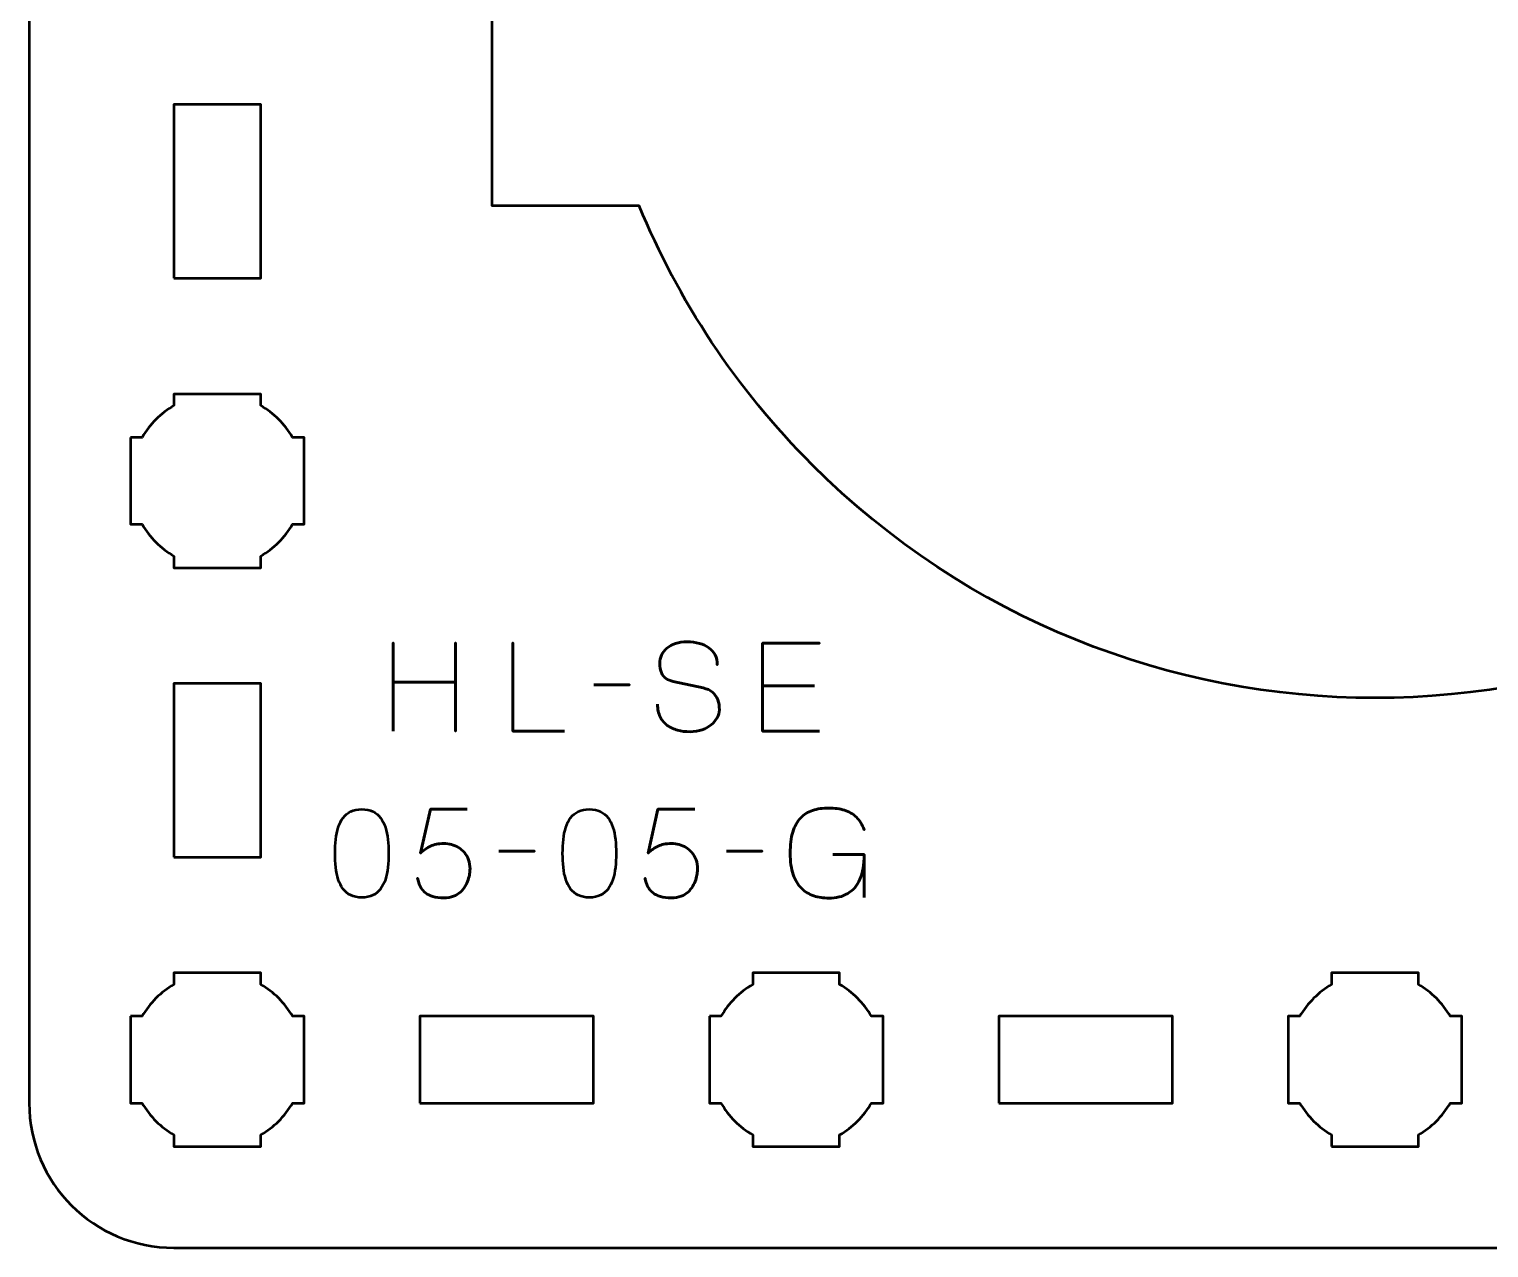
# Model space of a CAD drawing. Header units: centimetres. Extents: x -37.2 to 16.2, y -19.5 to -9.8.
# Drawn here: x -3.15 to 1.89, y -19.5 to -15.29 of the extents above; entities that cross this region are included whole.
import ezdxf

# ---------------------------------------------------------------- set-up
doc = ezdxf.new("R2010")
doc.units = ezdxf.units.CM
doc.header["$MEASUREMENT"] = 0
doc.layers.add('Layer 1', color=7, linetype='Continuous')

msp = doc.modelspace()

# ---------------------------------------------------------------- linework, layer by layer
at = {"layer": 'Layer 1', "lineweight": 53}
for points in [[(-2.64999, -16.15), (-2.34999, -16.15), (-2.34999, -15.55), (-2.64999, -15.55), (-2.64999, -16.15)], [(-2.64999, -18.15), (-2.34999, -18.15), (-2.34999, -17.55), (-2.64999, -17.55), (-2.64999, -18.15)], [(-1.79999, -19), (-1.19999, -19), (-1.19999, -18.7), (-1.79999, -18.7), (-1.79999, -19)], [(0.20001, -19), (0.80001, -19), (0.80001, -18.7), (0.20001, -18.7), (0.20001, -19)]]:
    msp.add_lwpolyline(points, close=True, dxfattribs=at)
at = {"layer": 'Layer 1', "color": 3, "lineweight": 53}
for points, knots in [([(-3.14999, -19), (-3.14999, -19), (-3.14999, -10.7), (-3.14999, -10.7), (-3.14999, -10.7), (-3.14999, -10.42391), (-2.92608, -10.2), (-2.64999, -10.2), (-2.64999, -10.2), (-2.64999, -10.2), (5.65001, -10.2), (5.65001, -10.2), (5.65001, -10.2), (5.9261, -10.2), (6.15001, -10.42391), (6.15001, -10.7), (6.15001, -10.7), (6.15001, -10.7), (6.15001, -19), (6.15001, -19), (6.15001, -19), (6.15001, -19.27609), (5.9261, -19.5), (5.65001, -19.5), (5.65001, -19.5), (5.65001, -19.5), (-2.64999, -19.5), (-2.64999, -19.5), (-2.64999, -19.5), (-2.92608, -19.5), (-3.14999, -19.27609), (-3.14999, -19)], [0, 0, 0, 0, 0.125, 0.125, 0.125, 0.125, 0.25, 0.25, 0.25, 0.25, 0.375, 0.375, 0.375, 0.375, 0.5, 0.5, 0.5, 0.5, 0.625, 0.625, 0.625, 0.625, 0.75, 0.75, 0.75, 0.75, 0.875, 0.875, 0.875, 0.875, 1, 1, 1, 1]), ([(-1.04232, -13.80003), (-1.04232, -13.80003), (-1.54995, -13.80003), (-1.54995, -13.80003), (-1.54995, -13.80003), (-1.54995, -13.80003), (-1.54995, -14.75005), (-1.54995, -14.75005), (-1.54995, -14.75005), (-1.54995, -14.75005), (-1.85, -14.75005), (-1.85, -14.75005), (-1.85, -14.75005), (-1.90521, -14.75005), (-1.95, -14.79484), (-1.95, -14.85005), (-1.95, -14.85005), (-1.95, -14.90526), (-1.90521, -14.95005), (-1.85, -14.95005), (-1.85, -14.95005), (-1.85, -14.95005), (-1.54995, -14.95005), (-1.54995, -14.95005), (-1.54995, -14.95005), (-1.54995, -14.95005), (-1.54995, -15.90002), (-1.54995, -15.90002), (-1.54995, -15.90002), (-1.54995, -15.90002), (-1.04232, -15.90002), (-1.04232, -15.90002), (-1.04232, -15.90002), (-0.90814, -16.22541), (-0.70899, -16.53032), (-0.44462, -16.79469), (-0.44462, -16.79469), (0.62918, -17.86848), (2.37084, -17.86848), (3.44464, -16.79469), (3.44464, -16.79469), (4.51847, -15.72086), (4.51847, -13.9792), (3.44467, -12.9054), (3.44467, -12.9054), (2.37084, -11.83158), (0.62918, -11.83158), (-0.44464, -12.9054), (-0.44464, -12.9054), (-0.709, -13.16976), (-0.90813, -13.47464), (-1.04232, -13.80003)], [0, 0, 0, 0, 0.0769231, 0.0769231, 0.0769231, 0.0769231, 0.1538462, 0.1538462, 0.1538462, 0.1538462, 0.2307692, 0.2307692, 0.2307692, 0.2307692, 0.3076923, 0.3076923, 0.3076923, 0.3076923, 0.3846154, 0.3846154, 0.3846154, 0.3846154, 0.4615385, 0.4615385, 0.4615385, 0.4615385, 0.5384615, 0.5384615, 0.5384615, 0.5384615, 0.6153846, 0.6153846, 0.6153846, 0.6153846, 0.6923077, 0.6923077, 0.6923077, 0.6923077, 0.7692308, 0.7692308, 0.7692308, 0.7692308, 0.8461538, 0.8461538, 0.8461538, 0.8461538, 0.9230769, 0.9230769, 0.9230769, 0.9230769, 1, 1, 1, 1])]:
    msp.add_open_spline(points, degree=3, knots=knots, dxfattribs=at)
at = {"layer": 'Layer 1', "lineweight": 53}
for points in [[(-2.79999, -16.7), (-2.79999, -16.7), (-2.75984, -16.7), (-2.75984, -16.7), (-2.75984, -16.7), (-2.73349, -16.65447), (-2.69552, -16.6165), (-2.64999, -16.59015), (-2.64999, -16.59015), (-2.64999, -16.59015), (-2.64999, -16.55), (-2.64999, -16.55), (-2.64999, -16.55), (-2.64999, -16.55), (-2.49999, -16.55), (-2.49999, -16.55), (-2.49999, -16.55), (-2.49999, -16.55), (-2.34999, -16.55), (-2.34999, -16.55), (-2.34999, -16.55), (-2.34999, -16.55), (-2.34999, -16.59015), (-2.34999, -16.59015), (-2.34999, -16.59015), (-2.30446, -16.6165), (-2.26649, -16.65447), (-2.24014, -16.7), (-2.24014, -16.7), (-2.24014, -16.7), (-2.19999, -16.7), (-2.19999, -16.7), (-2.19999, -16.7), (-2.19999, -16.7), (-2.19999, -16.85), (-2.19999, -16.85), (-2.19999, -16.85), (-2.19999, -16.85), (-2.19999, -17), (-2.19999, -17), (-2.19999, -17), (-2.19999, -17), (-2.24014, -17), (-2.24014, -17), (-2.24014, -17), (-2.26649, -17.04553), (-2.30446, -17.0835), (-2.34999, -17.10985), (-2.34999, -17.10985), (-2.34999, -17.10985), (-2.34999, -17.15), (-2.34999, -17.15), (-2.34999, -17.15), (-2.34999, -17.15), (-2.49999, -17.15), (-2.49999, -17.15), (-2.49999, -17.15), (-2.49999, -17.15), (-2.64999, -17.15), (-2.64999, -17.15), (-2.64999, -17.15), (-2.64999, -17.15), (-2.64999, -17.10985), (-2.64999, -17.10985), (-2.64999, -17.10985), (-2.69552, -17.0835), (-2.73349, -17.04553), (-2.75984, -17), (-2.75984, -17), (-2.75984, -17), (-2.79999, -17), (-2.79999, -17), (-2.79999, -17), (-2.79999, -17), (-2.79999, -16.85), (-2.79999, -16.85), (-2.79999, -16.85), (-2.79999, -16.85), (-2.79999, -16.7), (-2.79999, -16.7)], [(-2.79999, -18.7), (-2.79999, -18.7), (-2.75984, -18.7), (-2.75984, -18.7), (-2.75984, -18.7), (-2.73349, -18.65447), (-2.69552, -18.6165), (-2.64999, -18.59015), (-2.64999, -18.59015), (-2.64999, -18.59015), (-2.64999, -18.55), (-2.64999, -18.55), (-2.64999, -18.55), (-2.64999, -18.55), (-2.49999, -18.55), (-2.49999, -18.55), (-2.49999, -18.55), (-2.49999, -18.55), (-2.34999, -18.55), (-2.34999, -18.55), (-2.34999, -18.55), (-2.34999, -18.55), (-2.34999, -18.59015), (-2.34999, -18.59015), (-2.34999, -18.59015), (-2.30446, -18.6165), (-2.26649, -18.65447), (-2.24014, -18.7), (-2.24014, -18.7), (-2.24014, -18.7), (-2.19999, -18.7), (-2.19999, -18.7), (-2.19999, -18.7), (-2.19999, -18.7), (-2.19999, -18.85), (-2.19999, -18.85), (-2.19999, -18.85), (-2.19999, -18.85), (-2.19999, -19), (-2.19999, -19), (-2.19999, -19), (-2.19999, -19), (-2.24014, -19), (-2.24014, -19), (-2.24014, -19), (-2.26649, -19.04553), (-2.30446, -19.0835), (-2.34999, -19.10985), (-2.34999, -19.10985), (-2.34999, -19.10985), (-2.34999, -19.15), (-2.34999, -19.15), (-2.34999, -19.15), (-2.34999, -19.15), (-2.49999, -19.15), (-2.49999, -19.15), (-2.49999, -19.15), (-2.49999, -19.15), (-2.64999, -19.15), (-2.64999, -19.15), (-2.64999, -19.15), (-2.64999, -19.15), (-2.64999, -19.10985), (-2.64999, -19.10985), (-2.64999, -19.10985), (-2.69552, -19.0835), (-2.73349, -19.04553), (-2.75984, -19), (-2.75984, -19), (-2.75984, -19), (-2.79999, -19), (-2.79999, -19), (-2.79999, -19), (-2.79999, -19), (-2.79999, -18.85), (-2.79999, -18.85), (-2.79999, -18.85), (-2.79999, -18.85), (-2.79999, -18.7), (-2.79999, -18.7)], [(-0.79999, -18.7), (-0.79999, -18.7), (-0.75984, -18.7), (-0.75984, -18.7), (-0.75984, -18.7), (-0.73349, -18.65447), (-0.69552, -18.6165), (-0.64999, -18.59015), (-0.64999, -18.59015), (-0.64999, -18.59015), (-0.64999, -18.55), (-0.64999, -18.55), (-0.64999, -18.55), (-0.64999, -18.55), (-0.49999, -18.55), (-0.49999, -18.55), (-0.49999, -18.55), (-0.49999, -18.55), (-0.34999, -18.55), (-0.34999, -18.55), (-0.34999, -18.55), (-0.34999, -18.55), (-0.34999, -18.59015), (-0.34999, -18.59015), (-0.34999, -18.59015), (-0.30446, -18.6165), (-0.26649, -18.65447), (-0.24014, -18.7), (-0.24014, -18.7), (-0.24014, -18.7), (-0.19999, -18.7), (-0.19999, -18.7), (-0.19999, -18.7), (-0.19999, -18.7), (-0.19999, -18.85), (-0.19999, -18.85), (-0.19999, -18.85), (-0.19999, -18.85), (-0.19999, -19), (-0.19999, -19), (-0.19999, -19), (-0.19999, -19), (-0.24014, -19), (-0.24014, -19), (-0.24014, -19), (-0.26649, -19.04553), (-0.30446, -19.0835), (-0.34999, -19.10985), (-0.34999, -19.10985), (-0.34999, -19.10985), (-0.34999, -19.15), (-0.34999, -19.15), (-0.34999, -19.15), (-0.34999, -19.15), (-0.49999, -19.15), (-0.49999, -19.15), (-0.49999, -19.15), (-0.49999, -19.15), (-0.64999, -19.15), (-0.64999, -19.15), (-0.64999, -19.15), (-0.64999, -19.15), (-0.64999, -19.10985), (-0.64999, -19.10985), (-0.64999, -19.10985), (-0.69552, -19.0835), (-0.73349, -19.04553), (-0.75984, -19), (-0.75984, -19), (-0.75984, -19), (-0.79999, -19), (-0.79999, -19), (-0.79999, -19), (-0.79999, -19), (-0.79999, -18.85), (-0.79999, -18.85), (-0.79999, -18.85), (-0.79999, -18.85), (-0.79999, -18.7), (-0.79999, -18.7)], [(1.34998, -19.15003), (1.34998, -19.15003), (1.34998, -19.10988), (1.34998, -19.10988), (1.34998, -19.10988), (1.30445, -19.08353), (1.26648, -19.04556), (1.24013, -19.00003), (1.24013, -19.00003), (1.24013, -19.00003), (1.19998, -19.00003), (1.19998, -19.00003), (1.19998, -19.00003), (1.19998, -19.00003), (1.19998, -18.85003), (1.19998, -18.85003), (1.19998, -18.85003), (1.19998, -18.85003), (1.19998, -18.70003), (1.19998, -18.70003), (1.19998, -18.70003), (1.19998, -18.70003), (1.24013, -18.70003), (1.24013, -18.70003), (1.24013, -18.70003), (1.26648, -18.6545), (1.30445, -18.61653), (1.34998, -18.59018), (1.34998, -18.59018), (1.34998, -18.59018), (1.34998, -18.55003), (1.34998, -18.55003), (1.34998, -18.55003), (1.34998, -18.55003), (1.49998, -18.55003), (1.49998, -18.55003), (1.49998, -18.55003), (1.49998, -18.55003), (1.64998, -18.55003), (1.64998, -18.55003), (1.64998, -18.55003), (1.64998, -18.55003), (1.64998, -18.59018), (1.64998, -18.59018), (1.64998, -18.59018), (1.69551, -18.61653), (1.73348, -18.6545), (1.75983, -18.70003), (1.75983, -18.70003), (1.75983, -18.70003), (1.79998, -18.70003), (1.79998, -18.70003), (1.79998, -18.70003), (1.79998, -18.70003), (1.79998, -18.85003), (1.79998, -18.85003), (1.79998, -18.85003), (1.79998, -18.85003), (1.79998, -19.00003), (1.79998, -19.00003), (1.79998, -19.00003), (1.79998, -19.00003), (1.75983, -19.00003), (1.75983, -19.00003), (1.75983, -19.00003), (1.73348, -19.04556), (1.69551, -19.08353), (1.64998, -19.10988), (1.64998, -19.10988), (1.64998, -19.10988), (1.64998, -19.15003), (1.64998, -19.15003), (1.64998, -19.15003), (1.64998, -19.15003), (1.49998, -19.15003), (1.49998, -19.15003), (1.49998, -19.15003), (1.49998, -19.15003), (1.34998, -19.15003), (1.34998, -19.15003)]]:
    msp.add_open_spline(points, degree=3, knots=[0, 0, 0, 0, 0.05, 0.05, 0.05, 0.05, 0.1, 0.1, 0.1, 0.1, 0.15, 0.15, 0.15, 0.15, 0.2, 0.2, 0.2, 0.2, 0.25, 0.25, 0.25, 0.25, 0.3, 0.3, 0.3, 0.3, 0.35, 0.35, 0.35, 0.35, 0.4, 0.4, 0.4, 0.4, 0.45, 0.45, 0.45, 0.45, 0.5, 0.5, 0.5, 0.5, 0.55, 0.55, 0.55, 0.55, 0.6, 0.6, 0.6, 0.6, 0.65, 0.65, 0.65, 0.65, 0.7, 0.7, 0.7, 0.7, 0.75, 0.75, 0.75, 0.75, 0.8, 0.8, 0.8, 0.8, 0.85, 0.85, 0.85, 0.85, 0.9, 0.9, 0.9, 0.9, 0.95, 0.95, 0.95, 0.95, 1, 1, 1, 1], dxfattribs=at)
at = {"layer": 'Layer 1', "color": 5, "lineweight": 53}
for points, knots in [([(-1.89238, -17.71432), (-1.89238, -17.71432), (-1.89238, -17.54541), (-1.89238, -17.54541), (-1.89238, -17.54541), (-1.89238, -17.54541), (-1.67691, -17.54541), (-1.67691, -17.54541), (-1.67691, -17.54541), (-1.67691, -17.54541), (-1.67691, -17.71432), (-1.67691, -17.71432), (-1.67691, -17.71432), (-1.67691, -17.71432), (-1.67691, -17.40952), (-1.67691, -17.40952), (-1.67691, -17.40952), (-1.67691, -17.40952), (-1.67691, -17.54541), (-1.67691, -17.54541), (-1.67691, -17.54541), (-1.67691, -17.54541), (-1.89238, -17.54541), (-1.89238, -17.54541), (-1.89238, -17.54541), (-1.89238, -17.54541), (-1.89238, -17.40952), (-1.89238, -17.40952), (-1.89238, -17.40952), (-1.89238, -17.40952), (-1.89238, -17.71432), (-1.89238, -17.71432)], [0, 0, 0, 0, 0.125, 0.125, 0.125, 0.125, 0.25, 0.25, 0.25, 0.25, 0.375, 0.375, 0.375, 0.375, 0.5, 0.5, 0.5, 0.5, 0.625, 0.625, 0.625, 0.625, 0.75, 0.75, 0.75, 0.75, 0.875, 0.875, 0.875, 0.875, 1, 1, 1, 1]), ([(-1.30099, -17.71432), (-1.30099, -17.71432), (-1.47921, -17.71432), (-1.47921, -17.71432), (-1.47921, -17.71432), (-1.47921, -17.71432), (-1.47921, -17.4091), (-1.47921, -17.4091), (-1.47921, -17.4091), (-1.47921, -17.4091), (-1.47921, -17.71432), (-1.47921, -17.71432), (-1.47921, -17.71432), (-1.47921, -17.71432), (-1.30099, -17.71432), (-1.30099, -17.71432)], [0, 0, 0, 0, 0.25, 0.25, 0.25, 0.25, 0.5, 0.5, 0.5, 0.5, 0.75, 0.75, 0.75, 0.75, 1, 1, 1, 1]), ([(-0.97884, -17.62203), (-0.9787, -17.6389), (-0.97574, -17.65336), (-0.96981, -17.66543), (-0.96981, -17.66543), (-0.96395, -17.67742), (-0.95577, -17.68723), (-0.94547, -17.69485), (-0.94547, -17.69485), (-0.9351, -17.7024), (-0.92317, -17.70797), (-0.9097, -17.71157), (-0.9097, -17.71157), (-0.89629, -17.7151), (-0.8819, -17.71686), (-0.86666, -17.71686), (-0.86666, -17.71686), (-0.85128, -17.71679), (-0.83745, -17.71453), (-0.8251, -17.71023), (-0.8251, -17.71023), (-0.81282, -17.70592), (-0.80231, -17.70014), (-0.79349, -17.69287), (-0.79349, -17.69287), (-0.78474, -17.6856), (-0.77797, -17.67749), (-0.77317, -17.66846), (-0.77317, -17.66846), (-0.76837, -17.65943), (-0.76583, -17.65019), (-0.76548, -17.64066), (-0.76548, -17.64066), (-0.76506, -17.62817), (-0.76689, -17.61674), (-0.77091, -17.60644), (-0.77091, -17.60644), (-0.77494, -17.59614), (-0.78115, -17.58753), (-0.78954, -17.58048), (-0.78954, -17.58048), (-0.79787, -17.57342), (-0.80838, -17.56848), (-0.82094, -17.56573), (-0.82094, -17.56573), (-0.82094, -17.56573), (-0.92465, -17.54329), (-0.92465, -17.54329), (-0.92465, -17.54329), (-0.93439, -17.54125), (-0.94279, -17.53779), (-0.9497, -17.53299), (-0.9497, -17.53299), (-0.95662, -17.52813), (-0.96198, -17.52142), (-0.96565, -17.51281), (-0.96565, -17.51281), (-0.96932, -17.50428), (-0.97122, -17.49341), (-0.97122, -17.48022), (-0.97122, -17.48022), (-0.97122, -17.4702), (-0.96917, -17.46075), (-0.96501, -17.45186), (-0.96501, -17.45186), (-0.96092, -17.44297), (-0.95485, -17.43513), (-0.94688, -17.42822), (-0.94688, -17.42822), (-0.93891, -17.42138), (-0.92903, -17.41601), (-0.91732, -17.41213), (-0.91732, -17.41213), (-0.90553, -17.40818), (-0.89206, -17.40621), (-0.87682, -17.40614), (-0.87682, -17.40614), (-0.86151, -17.40614), (-0.84747, -17.4079), (-0.83463, -17.41143), (-0.83463, -17.41143), (-0.82186, -17.41496), (-0.81078, -17.42004), (-0.80147, -17.42681), (-0.80147, -17.42681), (-0.79215, -17.43358), (-0.78496, -17.44191), (-0.78002, -17.45164), (-0.78002, -17.45164), (-0.77508, -17.46145), (-0.77275, -17.47267), (-0.7731, -17.4853), (-0.7731, -17.4853), (-0.77275, -17.47267), (-0.77508, -17.46145), (-0.78002, -17.45164), (-0.78002, -17.45164), (-0.78496, -17.44191), (-0.79215, -17.43358), (-0.80147, -17.42681), (-0.80147, -17.42681), (-0.81078, -17.42004), (-0.82186, -17.41496), (-0.83463, -17.41143), (-0.83463, -17.41143), (-0.84747, -17.4079), (-0.86151, -17.40614), (-0.87682, -17.40614), (-0.87682, -17.40614), (-0.89206, -17.40621), (-0.90553, -17.40818), (-0.91732, -17.41213), (-0.91732, -17.41213), (-0.92903, -17.41601), (-0.93891, -17.42138), (-0.94688, -17.42822), (-0.94688, -17.42822), (-0.95485, -17.43513), (-0.96092, -17.44297), (-0.96501, -17.45186), (-0.96501, -17.45186), (-0.96917, -17.46075), (-0.97122, -17.4702), (-0.97122, -17.48022), (-0.97122, -17.48022), (-0.97122, -17.49341), (-0.96939, -17.50428), (-0.96586, -17.51274), (-0.96586, -17.51274), (-0.96226, -17.52128), (-0.95697, -17.52791), (-0.95005, -17.53278), (-0.95005, -17.53278), (-0.94314, -17.53758), (-0.93467, -17.54111), (-0.92465, -17.54329), (-0.92465, -17.54329), (-0.92465, -17.54329), (-0.82094, -17.56573), (-0.82094, -17.56573), (-0.82094, -17.56573), (-0.8081, -17.56848), (-0.79751, -17.57342), (-0.78919, -17.58048), (-0.78919, -17.58048), (-0.78079, -17.58753), (-0.77465, -17.59614), (-0.7707, -17.60644), (-0.7707, -17.60644), (-0.76682, -17.61674), (-0.76506, -17.62817), (-0.76548, -17.64066), (-0.76548, -17.64066), (-0.76583, -17.65019), (-0.76837, -17.65943), (-0.77317, -17.66846), (-0.77317, -17.66846), (-0.77797, -17.67749), (-0.78474, -17.6856), (-0.79349, -17.69287), (-0.79349, -17.69287), (-0.80231, -17.70014), (-0.81282, -17.70592), (-0.8251, -17.71023), (-0.8251, -17.71023), (-0.83745, -17.71453), (-0.85128, -17.71679), (-0.86666, -17.71686), (-0.86666, -17.71686), (-0.8819, -17.71686), (-0.89629, -17.7151), (-0.9097, -17.71157), (-0.9097, -17.71157), (-0.92317, -17.70797), (-0.9351, -17.7024), (-0.94547, -17.69485), (-0.94547, -17.69485), (-0.95577, -17.68723), (-0.96395, -17.67742), (-0.96981, -17.66543), (-0.96981, -17.66543), (-0.97574, -17.65336), (-0.9787, -17.6389), (-0.97884, -17.62203)], [0, 0, 0, 0, 0.0217391, 0.0217391, 0.0217391, 0.0217391, 0.0434783, 0.0434783, 0.0434783, 0.0434783, 0.0652174, 0.0652174, 0.0652174, 0.0652174, 0.0869565, 0.0869565, 0.0869565, 0.0869565, 0.1086957, 0.1086957, 0.1086957, 0.1086957, 0.1304348, 0.1304348, 0.1304348, 0.1304348, 0.1521739, 0.1521739, 0.1521739, 0.1521739, 0.173913, 0.173913, 0.173913, 0.173913, 0.1956522, 0.1956522, 0.1956522, 0.1956522, 0.2173913, 0.2173913, 0.2173913, 0.2173913, 0.2391304, 0.2391304, 0.2391304, 0.2391304, 0.2608696, 0.2608696, 0.2608696, 0.2608696, 0.2826087, 0.2826087, 0.2826087, 0.2826087, 0.3043478, 0.3043478, 0.3043478, 0.3043478, 0.326087, 0.326087, 0.326087, 0.326087, 0.3478261, 0.3478261, 0.3478261, 0.3478261, 0.3695652, 0.3695652, 0.3695652, 0.3695652, 0.3913043, 0.3913043, 0.3913043, 0.3913043, 0.4130435, 0.4130435, 0.4130435, 0.4130435, 0.4347826, 0.4347826, 0.4347826, 0.4347826, 0.4565217, 0.4565217, 0.4565217, 0.4565217, 0.4782609, 0.4782609, 0.4782609, 0.4782609, 0.5, 0.5, 0.5, 0.5, 0.5217391, 0.5217391, 0.5217391, 0.5217391, 0.5434783, 0.5434783, 0.5434783, 0.5434783, 0.5652174, 0.5652174, 0.5652174, 0.5652174, 0.5869565, 0.5869565, 0.5869565, 0.5869565, 0.6086957, 0.6086957, 0.6086957, 0.6086957, 0.6304348, 0.6304348, 0.6304348, 0.6304348, 0.6521739, 0.6521739, 0.6521739, 0.6521739, 0.673913, 0.673913, 0.673913, 0.673913, 0.6956522, 0.6956522, 0.6956522, 0.6956522, 0.7173913, 0.7173913, 0.7173913, 0.7173913, 0.7391304, 0.7391304, 0.7391304, 0.7391304, 0.7608696, 0.7608696, 0.7608696, 0.7608696, 0.7826087, 0.7826087, 0.7826087, 0.7826087, 0.8043478, 0.8043478, 0.8043478, 0.8043478, 0.826087, 0.826087, 0.826087, 0.826087, 0.8478261, 0.8478261, 0.8478261, 0.8478261, 0.8695652, 0.8695652, 0.8695652, 0.8695652, 0.8913043, 0.8913043, 0.8913043, 0.8913043, 0.9130435, 0.9130435, 0.9130435, 0.9130435, 0.9347826, 0.9347826, 0.9347826, 0.9347826, 0.9565217, 0.9565217, 0.9565217, 0.9565217, 0.9782609, 0.9782609, 0.9782609, 0.9782609, 1, 1, 1, 1]), ([(-0.41962, -17.71432), (-0.41962, -17.71432), (-0.61689, -17.71432), (-0.61689, -17.71432), (-0.61689, -17.71432), (-0.61689, -17.71432), (-0.61689, -17.41079), (-0.61689, -17.41079), (-0.61689, -17.41079), (-0.61689, -17.41079), (-0.41962, -17.41079), (-0.41962, -17.41079), (-0.41962, -17.41079), (-0.41962, -17.41079), (-0.61689, -17.41079), (-0.61689, -17.41079), (-0.61689, -17.41079), (-0.61689, -17.41079), (-0.61689, -17.71432), (-0.61689, -17.71432), (-0.61689, -17.71432), (-0.61689, -17.71432), (-0.41962, -17.71432), (-0.41962, -17.71432)], [0, 0, 0, 0, 0.1666667, 0.1666667, 0.1666667, 0.1666667, 0.3333333, 0.3333333, 0.3333333, 0.3333333, 0.5, 0.5, 0.5, 0.5, 0.6666667, 0.6666667, 0.6666667, 0.6666667, 0.8333333, 0.8333333, 0.8333333, 0.8333333, 1, 1, 1, 1]), ([(-1.19897, -17.55472), (-1.19897, -17.55472), (-1.07578, -17.55472), (-1.07578, -17.55472), (-1.07578, -17.55472), (-1.07578, -17.55472), (-1.19897, -17.55472), (-1.19897, -17.55472)], [0, 0, 0, 0, 0.5, 0.5, 0.5, 0.5, 1, 1, 1, 1]), ([(-0.43655, -17.55811), (-0.43655, -17.55811), (-0.61689, -17.55811), (-0.61689, -17.55811), (-0.61689, -17.55811), (-0.61689, -17.55811), (-0.43655, -17.55811), (-0.43655, -17.55811)], [0, 0, 0, 0, 0.5, 0.5, 0.5, 0.5, 1, 1, 1, 1]), ([(-2.00075, -18.28963), (-1.98594, -18.28956), (-1.97317, -18.28695), (-1.96251, -18.28187), (-1.96251, -18.28187), (-1.95193, -18.27679), (-1.94311, -18.26952), (-1.93606, -18.26028), (-1.93606, -18.26028), (-1.92907, -18.25097), (-1.92357, -18.23996), (-1.91948, -18.22726), (-1.91948, -18.22726), (-1.91545, -18.21456), (-1.91256, -18.20066), (-1.91094, -18.18542), (-1.91094, -18.18542), (-1.90924, -18.17018), (-1.9084, -18.15416), (-1.90847, -18.13723), (-1.90847, -18.13723), (-1.9084, -18.12037), (-1.90924, -18.10435), (-1.91094, -18.08918), (-1.91094, -18.08918), (-1.91256, -18.07401), (-1.91545, -18.06004), (-1.91948, -18.04734), (-1.91948, -18.04734), (-1.92357, -18.03471), (-1.92907, -18.02371), (-1.93606, -18.01432), (-1.93606, -18.01432), (-1.94311, -18.00501), (-1.95193, -17.99774), (-1.96251, -17.99266), (-1.96251, -17.99266), (-1.97317, -17.98751), (-1.98594, -17.9849), (-2.00075, -17.98483), (-2.00075, -17.98483), (-2.01557, -17.9849), (-2.02834, -17.98751), (-2.039, -17.99266), (-2.039, -17.99266), (-2.04958, -17.99774), (-2.0584, -18.00501), (-2.06545, -18.01432), (-2.06545, -18.01432), (-2.07244, -18.02371), (-2.07794, -18.03471), (-2.08203, -18.04734), (-2.08203, -18.04734), (-2.08606, -18.06004), (-2.08895, -18.07401), (-2.09057, -18.08918), (-2.09057, -18.08918), (-2.09226, -18.10435), (-2.09311, -18.12037), (-2.09304, -18.13723), (-2.09304, -18.13723), (-2.09311, -18.15416), (-2.09226, -18.17018), (-2.09057, -18.18542), (-2.09057, -18.18542), (-2.08895, -18.20066), (-2.08606, -18.21456), (-2.08203, -18.22726), (-2.08203, -18.22726), (-2.07794, -18.23996), (-2.07244, -18.25097), (-2.06545, -18.26028), (-2.06545, -18.26028), (-2.0584, -18.26952), (-2.04958, -18.27679), (-2.039, -18.28187), (-2.039, -18.28187), (-2.02834, -18.28695), (-2.01557, -18.28956), (-2.00075, -18.28963)], [0, 0, 0, 0, 0.05, 0.05, 0.05, 0.05, 0.1, 0.1, 0.1, 0.1, 0.15, 0.15, 0.15, 0.15, 0.2, 0.2, 0.2, 0.2, 0.25, 0.25, 0.25, 0.25, 0.3, 0.3, 0.3, 0.3, 0.35, 0.35, 0.35, 0.35, 0.4, 0.4, 0.4, 0.4, 0.45, 0.45, 0.45, 0.45, 0.5, 0.5, 0.5, 0.5, 0.55, 0.55, 0.55, 0.55, 0.6, 0.6, 0.6, 0.6, 0.65, 0.65, 0.65, 0.65, 0.7, 0.7, 0.7, 0.7, 0.75, 0.75, 0.75, 0.75, 0.8, 0.8, 0.8, 0.8, 0.85, 0.85, 0.85, 0.85, 0.9, 0.9, 0.9, 0.9, 0.95, 0.95, 0.95, 0.95, 1, 1, 1, 1]), ([(-2.00075, -18.28963), (-1.98594, -18.28956), (-1.97317, -18.28695), (-1.96251, -18.28187), (-1.96251, -18.28187), (-1.95193, -18.27679), (-1.94311, -18.26952), (-1.93606, -18.26028), (-1.93606, -18.26028), (-1.92907, -18.25097), (-1.92357, -18.23996), (-1.91948, -18.22726), (-1.91948, -18.22726), (-1.91545, -18.21456), (-1.91256, -18.20066), (-1.91094, -18.18542), (-1.91094, -18.18542), (-1.90924, -18.17018), (-1.9084, -18.15416), (-1.90847, -18.13723), (-1.90847, -18.13723), (-1.9084, -18.12037), (-1.90924, -18.10435), (-1.91094, -18.08918), (-1.91094, -18.08918), (-1.91256, -18.07401), (-1.91545, -18.06004), (-1.91948, -18.04734), (-1.91948, -18.04734), (-1.92357, -18.03471), (-1.92907, -18.02371), (-1.93606, -18.01432), (-1.93606, -18.01432), (-1.94311, -18.00501), (-1.95193, -17.99774), (-1.96251, -17.99266), (-1.96251, -17.99266), (-1.97317, -17.98751), (-1.98594, -17.9849), (-2.00075, -17.98483), (-2.00075, -17.98483), (-2.01557, -17.9849), (-2.02834, -17.98751), (-2.039, -17.99266), (-2.039, -17.99266), (-2.04958, -17.99774), (-2.0584, -18.00501), (-2.06545, -18.01432), (-2.06545, -18.01432), (-2.07244, -18.02371), (-2.07794, -18.03471), (-2.08203, -18.04734), (-2.08203, -18.04734), (-2.08606, -18.06004), (-2.08895, -18.07401), (-2.09057, -18.08918), (-2.09057, -18.08918), (-2.09226, -18.10435), (-2.09311, -18.12037), (-2.09304, -18.13723), (-2.09304, -18.13723), (-2.09311, -18.15416), (-2.09226, -18.17018), (-2.09057, -18.18542), (-2.09057, -18.18542), (-2.08895, -18.20066), (-2.08606, -18.21456), (-2.08203, -18.22726), (-2.08203, -18.22726), (-2.07794, -18.23996), (-2.07244, -18.25097), (-2.06545, -18.26028), (-2.06545, -18.26028), (-2.0584, -18.26952), (-2.04958, -18.27679), (-2.039, -18.28187), (-2.039, -18.28187), (-2.02834, -18.28695), (-2.01557, -18.28956), (-2.00075, -18.28963)], [0, 0, 0, 0, 0.05, 0.05, 0.05, 0.05, 0.1, 0.1, 0.1, 0.1, 0.15, 0.15, 0.15, 0.15, 0.2, 0.2, 0.2, 0.2, 0.25, 0.25, 0.25, 0.25, 0.3, 0.3, 0.3, 0.3, 0.35, 0.35, 0.35, 0.35, 0.4, 0.4, 0.4, 0.4, 0.45, 0.45, 0.45, 0.45, 0.5, 0.5, 0.5, 0.5, 0.55, 0.55, 0.55, 0.55, 0.6, 0.6, 0.6, 0.6, 0.65, 0.65, 0.65, 0.65, 0.7, 0.7, 0.7, 0.7, 0.75, 0.75, 0.75, 0.75, 0.8, 0.8, 0.8, 0.8, 0.85, 0.85, 0.85, 0.85, 0.9, 0.9, 0.9, 0.9, 0.95, 0.95, 0.95, 0.95, 1, 1, 1, 1]), ([(-1.63669, -17.98441), (-1.63669, -17.98441), (-1.76369, -17.98441), (-1.76369, -17.98441), (-1.76369, -17.98441), (-1.76369, -17.98441), (-1.79756, -18.13596), (-1.79756, -18.13596), (-1.79756, -18.13596), (-1.79163, -18.13088), (-1.78599, -18.1263), (-1.78055, -18.12227), (-1.78055, -18.12227), (-1.77519, -18.11825), (-1.76955, -18.11487), (-1.76355, -18.11204), (-1.76355, -18.11204), (-1.75762, -18.10922), (-1.75085, -18.1071), (-1.74323, -18.10562), (-1.74323, -18.10562), (-1.73568, -18.10414), (-1.72665, -18.10336), (-1.71628, -18.10336), (-1.71628, -18.10336), (-1.70781, -18.10336), (-1.69934, -18.10449), (-1.69088, -18.10682), (-1.69088, -18.10682), (-1.68241, -18.10908), (-1.67437, -18.11254), (-1.66675, -18.11712), (-1.66675, -18.11712), (-1.65906, -18.12178), (-1.65228, -18.12757), (-1.64636, -18.13455), (-1.64636, -18.13455), (-1.64036, -18.14154), (-1.63563, -18.14972), (-1.63225, -18.1591), (-1.63225, -18.1591), (-1.62879, -18.16849), (-1.62703, -18.17914), (-1.62696, -18.19099), (-1.62696, -18.19099), (-1.62688, -18.19537), (-1.62738, -18.20087), (-1.62837, -18.20736), (-1.62837, -18.20736), (-1.62928, -18.21385), (-1.63098, -18.22091), (-1.63338, -18.22839), (-1.63338, -18.22839), (-1.63577, -18.23587), (-1.63916, -18.24328), (-1.64346, -18.25061), (-1.64346, -18.25061), (-1.64777, -18.25795), (-1.65327, -18.26465), (-1.6599, -18.27072), (-1.6599, -18.27072), (-1.66654, -18.27679), (-1.67458, -18.28166), (-1.68396, -18.28533), (-1.68396, -18.28533), (-1.69342, -18.28892), (-1.7045, -18.29083), (-1.71712, -18.2909), (-1.71712, -18.2909), (-1.73222, -18.29083), (-1.74492, -18.28921), (-1.75522, -18.28617), (-1.75522, -18.28617), (-1.76553, -18.28307), (-1.77392, -18.27905), (-1.78041, -18.27397), (-1.78041, -18.27397), (-1.78697, -18.26889), (-1.79205, -18.26331), (-1.79572, -18.25725), (-1.79572, -18.25725), (-1.79939, -18.25118), (-1.80214, -18.24511), (-1.80398, -18.23904), (-1.80398, -18.23904), (-1.80581, -18.23297), (-1.80722, -18.2274), (-1.80814, -18.22232), (-1.80814, -18.22232), (-1.80722, -18.2274), (-1.80581, -18.23297), (-1.80398, -18.23904), (-1.80398, -18.23904), (-1.80214, -18.24511), (-1.79939, -18.25118), (-1.79572, -18.25725), (-1.79572, -18.25725), (-1.79205, -18.26331), (-1.78697, -18.26889), (-1.78041, -18.27397), (-1.78041, -18.27397), (-1.77392, -18.27905), (-1.76553, -18.28307), (-1.75522, -18.28617), (-1.75522, -18.28617), (-1.74492, -18.28921), (-1.73222, -18.29083), (-1.71712, -18.2909), (-1.71712, -18.2909), (-1.7045, -18.29083), (-1.69342, -18.28892), (-1.68396, -18.28533), (-1.68396, -18.28533), (-1.67458, -18.28166), (-1.66654, -18.27679), (-1.6599, -18.27072), (-1.6599, -18.27072), (-1.65327, -18.26465), (-1.64777, -18.25795), (-1.64346, -18.25061), (-1.64346, -18.25061), (-1.63916, -18.24328), (-1.63577, -18.23587), (-1.63338, -18.22839), (-1.63338, -18.22839), (-1.63098, -18.22091), (-1.62928, -18.21385), (-1.62837, -18.20736), (-1.62837, -18.20736), (-1.62738, -18.20087), (-1.62688, -18.19537), (-1.62696, -18.19099), (-1.62696, -18.19099), (-1.62703, -18.17914), (-1.62879, -18.16849), (-1.63225, -18.1591), (-1.63225, -18.1591), (-1.63563, -18.14972), (-1.64036, -18.14154), (-1.64636, -18.13455), (-1.64636, -18.13455), (-1.65228, -18.12757), (-1.65906, -18.12178), (-1.66675, -18.11712), (-1.66675, -18.11712), (-1.67437, -18.11254), (-1.68241, -18.10908), (-1.69088, -18.10682), (-1.69088, -18.10682), (-1.69934, -18.10449), (-1.70781, -18.10336), (-1.71628, -18.10336), (-1.71628, -18.10336), (-1.72665, -18.10336), (-1.73568, -18.10414), (-1.74323, -18.10562), (-1.74323, -18.10562), (-1.75085, -18.1071), (-1.75762, -18.10922), (-1.76355, -18.11204), (-1.76355, -18.11204), (-1.76955, -18.11487), (-1.77519, -18.11825), (-1.78055, -18.12227), (-1.78055, -18.12227), (-1.78599, -18.1263), (-1.79163, -18.13088), (-1.79756, -18.13596), (-1.79756, -18.13596), (-1.79756, -18.13596), (-1.76369, -17.98441), (-1.76369, -17.98441), (-1.76369, -17.98441), (-1.76369, -17.98441), (-1.63669, -17.98441), (-1.63669, -17.98441)], [0, 0, 0, 0, 0.0227273, 0.0227273, 0.0227273, 0.0227273, 0.0454545, 0.0454545, 0.0454545, 0.0454545, 0.0681818, 0.0681818, 0.0681818, 0.0681818, 0.0909091, 0.0909091, 0.0909091, 0.0909091, 0.1136364, 0.1136364, 0.1136364, 0.1136364, 0.1363636, 0.1363636, 0.1363636, 0.1363636, 0.1590909, 0.1590909, 0.1590909, 0.1590909, 0.1818182, 0.1818182, 0.1818182, 0.1818182, 0.2045455, 0.2045455, 0.2045455, 0.2045455, 0.2272727, 0.2272727, 0.2272727, 0.2272727, 0.25, 0.25, 0.25, 0.25, 0.2727273, 0.2727273, 0.2727273, 0.2727273, 0.2954545, 0.2954545, 0.2954545, 0.2954545, 0.3181818, 0.3181818, 0.3181818, 0.3181818, 0.3409091, 0.3409091, 0.3409091, 0.3409091, 0.3636364, 0.3636364, 0.3636364, 0.3636364, 0.3863636, 0.3863636, 0.3863636, 0.3863636, 0.4090909, 0.4090909, 0.4090909, 0.4090909, 0.4318182, 0.4318182, 0.4318182, 0.4318182, 0.4545455, 0.4545455, 0.4545455, 0.4545455, 0.4772727, 0.4772727, 0.4772727, 0.4772727, 0.5, 0.5, 0.5, 0.5, 0.5227273, 0.5227273, 0.5227273, 0.5227273, 0.5454545, 0.5454545, 0.5454545, 0.5454545, 0.5681818, 0.5681818, 0.5681818, 0.5681818, 0.5909091, 0.5909091, 0.5909091, 0.5909091, 0.6136364, 0.6136364, 0.6136364, 0.6136364, 0.6363636, 0.6363636, 0.6363636, 0.6363636, 0.6590909, 0.6590909, 0.6590909, 0.6590909, 0.6818182, 0.6818182, 0.6818182, 0.6818182, 0.7045455, 0.7045455, 0.7045455, 0.7045455, 0.7272727, 0.7272727, 0.7272727, 0.7272727, 0.75, 0.75, 0.75, 0.75, 0.7727273, 0.7727273, 0.7727273, 0.7727273, 0.7954545, 0.7954545, 0.7954545, 0.7954545, 0.8181818, 0.8181818, 0.8181818, 0.8181818, 0.8409091, 0.8409091, 0.8409091, 0.8409091, 0.8636364, 0.8636364, 0.8636364, 0.8636364, 0.8863636, 0.8863636, 0.8863636, 0.8863636, 0.9090909, 0.9090909, 0.9090909, 0.9090909, 0.9318182, 0.9318182, 0.9318182, 0.9318182, 0.9545455, 0.9545455, 0.9545455, 0.9545455, 0.9772727, 0.9772727, 0.9772727, 0.9772727, 1, 1, 1, 1]), ([(-1.21463, -18.28963), (-1.19982, -18.28956), (-1.18705, -18.28695), (-1.17639, -18.28187), (-1.17639, -18.28187), (-1.16581, -18.27679), (-1.15699, -18.26952), (-1.14994, -18.26028), (-1.14994, -18.26028), (-1.14295, -18.25097), (-1.13745, -18.23996), (-1.13336, -18.22726), (-1.13336, -18.22726), (-1.12933, -18.21456), (-1.12644, -18.20066), (-1.12482, -18.18542), (-1.12482, -18.18542), (-1.12312, -18.17018), (-1.12228, -18.15416), (-1.12235, -18.13723), (-1.12235, -18.13723), (-1.12228, -18.12037), (-1.12312, -18.10435), (-1.12482, -18.08918), (-1.12482, -18.08918), (-1.12644, -18.07401), (-1.12933, -18.06004), (-1.13336, -18.04734), (-1.13336, -18.04734), (-1.13745, -18.03471), (-1.14295, -18.02371), (-1.14994, -18.01432), (-1.14994, -18.01432), (-1.15699, -18.00501), (-1.16581, -17.99774), (-1.17639, -17.99266), (-1.17639, -17.99266), (-1.18705, -17.98751), (-1.19982, -17.9849), (-1.21463, -17.98483), (-1.21463, -17.98483), (-1.22945, -17.9849), (-1.24222, -17.98751), (-1.25288, -17.99266), (-1.25288, -17.99266), (-1.26346, -17.99774), (-1.27228, -18.00501), (-1.27933, -18.01432), (-1.27933, -18.01432), (-1.28632, -18.02371), (-1.29182, -18.03471), (-1.29591, -18.04734), (-1.29591, -18.04734), (-1.29994, -18.06004), (-1.30283, -18.07401), (-1.30445, -18.08918), (-1.30445, -18.08918), (-1.30614, -18.10435), (-1.30699, -18.12037), (-1.30692, -18.13723), (-1.30692, -18.13723), (-1.30699, -18.15416), (-1.30614, -18.17018), (-1.30445, -18.18542), (-1.30445, -18.18542), (-1.30283, -18.20066), (-1.29994, -18.21456), (-1.29591, -18.22726), (-1.29591, -18.22726), (-1.29182, -18.23996), (-1.28632, -18.25097), (-1.27933, -18.26028), (-1.27933, -18.26028), (-1.27228, -18.26952), (-1.26346, -18.27679), (-1.25288, -18.28187), (-1.25288, -18.28187), (-1.24222, -18.28695), (-1.22945, -18.28956), (-1.21463, -18.28963)], [0, 0, 0, 0, 0.05, 0.05, 0.05, 0.05, 0.1, 0.1, 0.1, 0.1, 0.15, 0.15, 0.15, 0.15, 0.2, 0.2, 0.2, 0.2, 0.25, 0.25, 0.25, 0.25, 0.3, 0.3, 0.3, 0.3, 0.35, 0.35, 0.35, 0.35, 0.4, 0.4, 0.4, 0.4, 0.45, 0.45, 0.45, 0.45, 0.5, 0.5, 0.5, 0.5, 0.55, 0.55, 0.55, 0.55, 0.6, 0.6, 0.6, 0.6, 0.65, 0.65, 0.65, 0.65, 0.7, 0.7, 0.7, 0.7, 0.75, 0.75, 0.75, 0.75, 0.8, 0.8, 0.8, 0.8, 0.85, 0.85, 0.85, 0.85, 0.9, 0.9, 0.9, 0.9, 0.95, 0.95, 0.95, 0.95, 1, 1, 1, 1]), ([(-1.21463, -18.28963), (-1.19982, -18.28956), (-1.18705, -18.28695), (-1.17639, -18.28187), (-1.17639, -18.28187), (-1.16581, -18.27679), (-1.15699, -18.26952), (-1.14994, -18.26028), (-1.14994, -18.26028), (-1.14295, -18.25097), (-1.13745, -18.23996), (-1.13336, -18.22726), (-1.13336, -18.22726), (-1.12933, -18.21456), (-1.12644, -18.20066), (-1.12482, -18.18542), (-1.12482, -18.18542), (-1.12312, -18.17018), (-1.12228, -18.15416), (-1.12235, -18.13723), (-1.12235, -18.13723), (-1.12228, -18.12037), (-1.12312, -18.10435), (-1.12482, -18.08918), (-1.12482, -18.08918), (-1.12644, -18.07401), (-1.12933, -18.06004), (-1.13336, -18.04734), (-1.13336, -18.04734), (-1.13745, -18.03471), (-1.14295, -18.02371), (-1.14994, -18.01432), (-1.14994, -18.01432), (-1.15699, -18.00501), (-1.16581, -17.99774), (-1.17639, -17.99266), (-1.17639, -17.99266), (-1.18705, -17.98751), (-1.19982, -17.9849), (-1.21463, -17.98483), (-1.21463, -17.98483), (-1.22945, -17.9849), (-1.24222, -17.98751), (-1.25288, -17.99266), (-1.25288, -17.99266), (-1.26346, -17.99774), (-1.27228, -18.00501), (-1.27933, -18.01432), (-1.27933, -18.01432), (-1.28632, -18.02371), (-1.29182, -18.03471), (-1.29591, -18.04734), (-1.29591, -18.04734), (-1.29994, -18.06004), (-1.30283, -18.07401), (-1.30445, -18.08918), (-1.30445, -18.08918), (-1.30614, -18.10435), (-1.30699, -18.12037), (-1.30692, -18.13723), (-1.30692, -18.13723), (-1.30699, -18.15416), (-1.30614, -18.17018), (-1.30445, -18.18542), (-1.30445, -18.18542), (-1.30283, -18.20066), (-1.29994, -18.21456), (-1.29591, -18.22726), (-1.29591, -18.22726), (-1.29182, -18.23996), (-1.28632, -18.25097), (-1.27933, -18.26028), (-1.27933, -18.26028), (-1.27228, -18.26952), (-1.26346, -18.27679), (-1.25288, -18.28187), (-1.25288, -18.28187), (-1.24222, -18.28695), (-1.22945, -18.28956), (-1.21463, -18.28963)], [0, 0, 0, 0, 0.05, 0.05, 0.05, 0.05, 0.1, 0.1, 0.1, 0.1, 0.15, 0.15, 0.15, 0.15, 0.2, 0.2, 0.2, 0.2, 0.25, 0.25, 0.25, 0.25, 0.3, 0.3, 0.3, 0.3, 0.35, 0.35, 0.35, 0.35, 0.4, 0.4, 0.4, 0.4, 0.45, 0.45, 0.45, 0.45, 0.5, 0.5, 0.5, 0.5, 0.55, 0.55, 0.55, 0.55, 0.6, 0.6, 0.6, 0.6, 0.65, 0.65, 0.65, 0.65, 0.7, 0.7, 0.7, 0.7, 0.75, 0.75, 0.75, 0.75, 0.8, 0.8, 0.8, 0.8, 0.85, 0.85, 0.85, 0.85, 0.9, 0.9, 0.9, 0.9, 0.95, 0.95, 0.95, 0.95, 1, 1, 1, 1]), ([(-0.85057, -17.98441), (-0.85057, -17.98441), (-0.97757, -17.98441), (-0.97757, -17.98441), (-0.97757, -17.98441), (-0.97757, -17.98441), (-1.01144, -18.13596), (-1.01144, -18.13596), (-1.01144, -18.13596), (-1.00551, -18.13088), (-0.99987, -18.1263), (-0.99443, -18.12227), (-0.99443, -18.12227), (-0.98907, -18.11825), (-0.98343, -18.11487), (-0.97743, -18.11204), (-0.97743, -18.11204), (-0.9715, -18.10922), (-0.96473, -18.1071), (-0.95711, -18.10562), (-0.95711, -18.10562), (-0.94956, -18.10414), (-0.94053, -18.10336), (-0.93016, -18.10336), (-0.93016, -18.10336), (-0.92169, -18.10336), (-0.91322, -18.10449), (-0.90476, -18.10682), (-0.90476, -18.10682), (-0.89629, -18.10908), (-0.88825, -18.11254), (-0.88063, -18.11712), (-0.88063, -18.11712), (-0.87294, -18.12178), (-0.86616, -18.12757), (-0.86024, -18.13455), (-0.86024, -18.13455), (-0.85424, -18.14154), (-0.84951, -18.14972), (-0.84613, -18.1591), (-0.84613, -18.1591), (-0.84267, -18.16849), (-0.84091, -18.17914), (-0.84084, -18.19099), (-0.84084, -18.19099), (-0.84076, -18.19537), (-0.84126, -18.20087), (-0.84225, -18.20736), (-0.84225, -18.20736), (-0.84316, -18.21385), (-0.84486, -18.22091), (-0.84726, -18.22839), (-0.84726, -18.22839), (-0.84965, -18.23587), (-0.85304, -18.24328), (-0.85734, -18.25061), (-0.85734, -18.25061), (-0.86165, -18.25795), (-0.86715, -18.26465), (-0.87378, -18.27072), (-0.87378, -18.27072), (-0.88042, -18.27679), (-0.88846, -18.28166), (-0.89784, -18.28533), (-0.89784, -18.28533), (-0.9073, -18.28892), (-0.91838, -18.29083), (-0.931, -18.2909), (-0.931, -18.2909), (-0.9461, -18.29083), (-0.9588, -18.28921), (-0.9691, -18.28617), (-0.9691, -18.28617), (-0.97941, -18.28307), (-0.9878, -18.27905), (-0.99429, -18.27397), (-0.99429, -18.27397), (-1.00085, -18.26889), (-1.00593, -18.26331), (-1.0096, -18.25725), (-1.0096, -18.25725), (-1.01327, -18.25118), (-1.01602, -18.24511), (-1.01786, -18.23904), (-1.01786, -18.23904), (-1.01969, -18.23297), (-1.0211, -18.2274), (-1.02202, -18.22232), (-1.02202, -18.22232), (-1.0211, -18.2274), (-1.01969, -18.23297), (-1.01786, -18.23904), (-1.01786, -18.23904), (-1.01602, -18.24511), (-1.01327, -18.25118), (-1.0096, -18.25725), (-1.0096, -18.25725), (-1.00593, -18.26331), (-1.00085, -18.26889), (-0.99429, -18.27397), (-0.99429, -18.27397), (-0.9878, -18.27905), (-0.97941, -18.28307), (-0.9691, -18.28617), (-0.9691, -18.28617), (-0.9588, -18.28921), (-0.9461, -18.29083), (-0.931, -18.2909), (-0.931, -18.2909), (-0.91838, -18.29083), (-0.9073, -18.28892), (-0.89784, -18.28533), (-0.89784, -18.28533), (-0.88846, -18.28166), (-0.88042, -18.27679), (-0.87378, -18.27072), (-0.87378, -18.27072), (-0.86715, -18.26465), (-0.86165, -18.25795), (-0.85734, -18.25061), (-0.85734, -18.25061), (-0.85304, -18.24328), (-0.84965, -18.23587), (-0.84726, -18.22839), (-0.84726, -18.22839), (-0.84486, -18.22091), (-0.84316, -18.21385), (-0.84225, -18.20736), (-0.84225, -18.20736), (-0.84126, -18.20087), (-0.84076, -18.19537), (-0.84084, -18.19099), (-0.84084, -18.19099), (-0.84091, -18.17914), (-0.84267, -18.16849), (-0.84613, -18.1591), (-0.84613, -18.1591), (-0.84951, -18.14972), (-0.85424, -18.14154), (-0.86024, -18.13455), (-0.86024, -18.13455), (-0.86616, -18.12757), (-0.87294, -18.12178), (-0.88063, -18.11712), (-0.88063, -18.11712), (-0.88825, -18.11254), (-0.89629, -18.10908), (-0.90476, -18.10682), (-0.90476, -18.10682), (-0.91322, -18.10449), (-0.92169, -18.10336), (-0.93016, -18.10336), (-0.93016, -18.10336), (-0.94053, -18.10336), (-0.94956, -18.10414), (-0.95711, -18.10562), (-0.95711, -18.10562), (-0.96473, -18.1071), (-0.9715, -18.10922), (-0.97743, -18.11204), (-0.97743, -18.11204), (-0.98343, -18.11487), (-0.98907, -18.11825), (-0.99443, -18.12227), (-0.99443, -18.12227), (-0.99987, -18.1263), (-1.00551, -18.13088), (-1.01144, -18.13596), (-1.01144, -18.13596), (-1.01144, -18.13596), (-0.97757, -17.98441), (-0.97757, -17.98441), (-0.97757, -17.98441), (-0.97757, -17.98441), (-0.85057, -17.98441), (-0.85057, -17.98441)], [0, 0, 0, 0, 0.0227273, 0.0227273, 0.0227273, 0.0227273, 0.0454545, 0.0454545, 0.0454545, 0.0454545, 0.0681818, 0.0681818, 0.0681818, 0.0681818, 0.0909091, 0.0909091, 0.0909091, 0.0909091, 0.1136364, 0.1136364, 0.1136364, 0.1136364, 0.1363636, 0.1363636, 0.1363636, 0.1363636, 0.1590909, 0.1590909, 0.1590909, 0.1590909, 0.1818182, 0.1818182, 0.1818182, 0.1818182, 0.2045455, 0.2045455, 0.2045455, 0.2045455, 0.2272727, 0.2272727, 0.2272727, 0.2272727, 0.25, 0.25, 0.25, 0.25, 0.2727273, 0.2727273, 0.2727273, 0.2727273, 0.2954545, 0.2954545, 0.2954545, 0.2954545, 0.3181818, 0.3181818, 0.3181818, 0.3181818, 0.3409091, 0.3409091, 0.3409091, 0.3409091, 0.3636364, 0.3636364, 0.3636364, 0.3636364, 0.3863636, 0.3863636, 0.3863636, 0.3863636, 0.4090909, 0.4090909, 0.4090909, 0.4090909, 0.4318182, 0.4318182, 0.4318182, 0.4318182, 0.4545455, 0.4545455, 0.4545455, 0.4545455, 0.4772727, 0.4772727, 0.4772727, 0.4772727, 0.5, 0.5, 0.5, 0.5, 0.5227273, 0.5227273, 0.5227273, 0.5227273, 0.5454545, 0.5454545, 0.5454545, 0.5454545, 0.5681818, 0.5681818, 0.5681818, 0.5681818, 0.5909091, 0.5909091, 0.5909091, 0.5909091, 0.6136364, 0.6136364, 0.6136364, 0.6136364, 0.6363636, 0.6363636, 0.6363636, 0.6363636, 0.6590909, 0.6590909, 0.6590909, 0.6590909, 0.6818182, 0.6818182, 0.6818182, 0.6818182, 0.7045455, 0.7045455, 0.7045455, 0.7045455, 0.7272727, 0.7272727, 0.7272727, 0.7272727, 0.75, 0.75, 0.75, 0.75, 0.7727273, 0.7727273, 0.7727273, 0.7727273, 0.7954545, 0.7954545, 0.7954545, 0.7954545, 0.8181818, 0.8181818, 0.8181818, 0.8181818, 0.8409091, 0.8409091, 0.8409091, 0.8409091, 0.8636364, 0.8636364, 0.8636364, 0.8636364, 0.8863636, 0.8863636, 0.8863636, 0.8863636, 0.9090909, 0.9090909, 0.9090909, 0.9090909, 0.9318182, 0.9318182, 0.9318182, 0.9318182, 0.9545455, 0.9545455, 0.9545455, 0.9545455, 0.9772727, 0.9772727, 0.9772727, 0.9772727, 1, 1, 1, 1]), ([(-0.3739, -18.14146), (-0.3739, -18.14146), (-0.26511, -18.14146), (-0.26511, -18.14146), (-0.26511, -18.14146), (-0.26525, -18.17611), (-0.27019, -18.20454), (-0.28007, -18.22669), (-0.28007, -18.22669), (-0.28994, -18.24892), (-0.30391, -18.26529), (-0.32212, -18.27594), (-0.32212, -18.27594), (-0.34032, -18.28653), (-0.36191, -18.29182), (-0.38703, -18.29175), (-0.38703, -18.29175), (-0.40587, -18.29182), (-0.42336, -18.28921), (-0.43952, -18.28377), (-0.43952, -18.28377), (-0.45568, -18.27841), (-0.46986, -18.26966), (-0.482, -18.2576), (-0.482, -18.2576), (-0.49413, -18.24553), (-0.50366, -18.22959), (-0.51043, -18.20976), (-0.51043, -18.20976), (-0.5172, -18.18994), (-0.52066, -18.16559), (-0.5208, -18.13681), (-0.5208, -18.13681), (-0.52073, -18.10788), (-0.5177, -18.08347), (-0.5117, -18.06343), (-0.5117, -18.06343), (-0.50563, -18.04346), (-0.49688, -18.02738), (-0.48531, -18.01517), (-0.48531, -18.01517), (-0.47381, -18.00304), (-0.45977, -17.99422), (-0.44326, -17.98871), (-0.44326, -17.98871), (-0.42675, -17.98321), (-0.40805, -17.98053), (-0.38703, -17.9806), (-0.38703, -17.9806), (-0.36706, -17.98053), (-0.34914, -17.983), (-0.33319, -17.98801), (-0.33319, -17.98801), (-0.31725, -17.99302), (-0.30356, -18.00106), (-0.29213, -18.01214), (-0.29213, -18.01214), (-0.28063, -18.02321), (-0.27167, -18.03782), (-0.26511, -18.05595), (-0.26511, -18.05595), (-0.27167, -18.03782), (-0.28063, -18.02321), (-0.29213, -18.01214), (-0.29213, -18.01214), (-0.30356, -18.00106), (-0.31725, -17.99302), (-0.33319, -17.98801), (-0.33319, -17.98801), (-0.34914, -17.983), (-0.36706, -17.98053), (-0.38703, -17.9806), (-0.38703, -17.9806), (-0.40805, -17.98053), (-0.42675, -17.98321), (-0.44326, -17.98871), (-0.44326, -17.98871), (-0.45977, -17.99422), (-0.47381, -18.00304), (-0.48531, -18.01517), (-0.48531, -18.01517), (-0.49688, -18.02738), (-0.50563, -18.04346), (-0.5117, -18.06343), (-0.5117, -18.06343), (-0.5177, -18.08347), (-0.52073, -18.10788), (-0.5208, -18.13681), (-0.5208, -18.13681), (-0.52066, -18.16559), (-0.5172, -18.18994), (-0.51043, -18.20976), (-0.51043, -18.20976), (-0.50366, -18.22959), (-0.49413, -18.24553), (-0.482, -18.2576), (-0.482, -18.2576), (-0.46986, -18.26966), (-0.45568, -18.27841), (-0.43952, -18.28377), (-0.43952, -18.28377), (-0.42336, -18.28921), (-0.40587, -18.29182), (-0.38703, -18.29175), (-0.38703, -18.29175), (-0.36191, -18.29182), (-0.34032, -18.28653), (-0.32212, -18.27594), (-0.32212, -18.27594), (-0.30391, -18.26529), (-0.28994, -18.24892), (-0.28007, -18.22669), (-0.28007, -18.22669), (-0.27019, -18.20454), (-0.26525, -18.17611), (-0.26511, -18.14146), (-0.26511, -18.14146), (-0.26511, -18.14146), (-0.3739, -18.14146), (-0.3739, -18.14146)], [0, 0, 0, 0, 0.0333333, 0.0333333, 0.0333333, 0.0333333, 0.0666667, 0.0666667, 0.0666667, 0.0666667, 0.1, 0.1, 0.1, 0.1, 0.1333333, 0.1333333, 0.1333333, 0.1333333, 0.1666667, 0.1666667, 0.1666667, 0.1666667, 0.2, 0.2, 0.2, 0.2, 0.2333333, 0.2333333, 0.2333333, 0.2333333, 0.2666667, 0.2666667, 0.2666667, 0.2666667, 0.3, 0.3, 0.3, 0.3, 0.3333333, 0.3333333, 0.3333333, 0.3333333, 0.3666667, 0.3666667, 0.3666667, 0.3666667, 0.4, 0.4, 0.4, 0.4, 0.4333333, 0.4333333, 0.4333333, 0.4333333, 0.4666667, 0.4666667, 0.4666667, 0.4666667, 0.5, 0.5, 0.5, 0.5, 0.5333333, 0.5333333, 0.5333333, 0.5333333, 0.5666667, 0.5666667, 0.5666667, 0.5666667, 0.6, 0.6, 0.6, 0.6, 0.6333333, 0.6333333, 0.6333333, 0.6333333, 0.6666667, 0.6666667, 0.6666667, 0.6666667, 0.7, 0.7, 0.7, 0.7, 0.7333333, 0.7333333, 0.7333333, 0.7333333, 0.7666667, 0.7666667, 0.7666667, 0.7666667, 0.8, 0.8, 0.8, 0.8, 0.8333333, 0.8333333, 0.8333333, 0.8333333, 0.8666667, 0.8666667, 0.8666667, 0.8666667, 0.9, 0.9, 0.9, 0.9, 0.9333333, 0.9333333, 0.9333333, 0.9333333, 0.9666667, 0.9666667, 0.9666667, 0.9666667, 1, 1, 1, 1]), ([(-1.52705, -18.13003), (-1.52705, -18.13003), (-1.40386, -18.13003), (-1.40386, -18.13003), (-1.40386, -18.13003), (-1.40386, -18.13003), (-1.52705, -18.13003), (-1.52705, -18.13003)], [0, 0, 0, 0, 0.5, 0.5, 0.5, 0.5, 1, 1, 1, 1]), ([(-0.74093, -18.13003), (-0.74093, -18.13003), (-0.61774, -18.13003), (-0.61774, -18.13003), (-0.61774, -18.13003), (-0.61774, -18.13003), (-0.74093, -18.13003), (-0.74093, -18.13003)], [0, 0, 0, 0, 0.5, 0.5, 0.5, 0.5, 1, 1, 1, 1]), ([(-0.26511, -18.28963), (-0.26511, -18.28963), (-0.26511, -18.14146), (-0.26511, -18.14146), (-0.26511, -18.14146), (-0.26511, -18.14146), (-0.26511, -18.28963), (-0.26511, -18.28963)], [0, 0, 0, 0, 0.5, 0.5, 0.5, 0.5, 1, 1, 1, 1])]:
    msp.add_open_spline(points, degree=3, knots=knots, dxfattribs=at)

doc.saveas('drawing.dxf')
